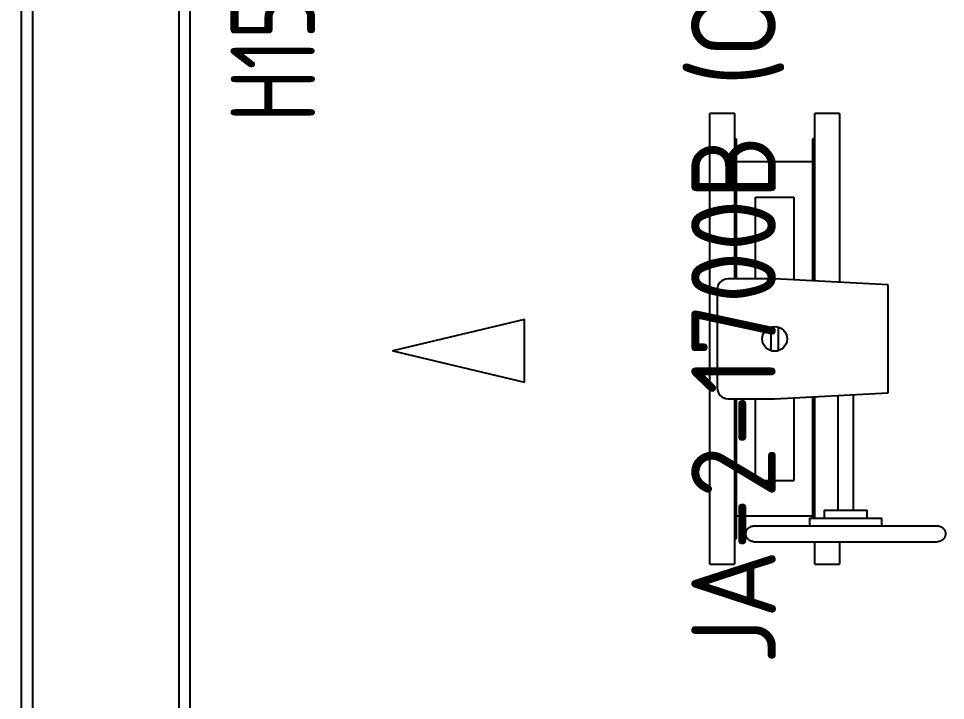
# Model space of a CAD drawing. Extents: x -181672 to 290600, y -29000 to 395522.
# Drawn here: x -7202 to -6380, y 36518 to 37123 of the extents above; entities that cross this region are included whole.
import ezdxf

# ---------------------------------------------------------------- set-up
doc = ezdxf.new("R2010")
doc.units = 0
doc.header["$LTSCALE"] = 10
for name, color, linetype in [('XFM7P20PCW$0$P-PCWR-20.7-P', 252, 'Continuous'), ('XFM7P20PCW$0$SH-LINE-130', 252, 'Continuous'), ('XFM7P20PCW$0$SH-TEXT', 252, 'Continuous')]:
    doc.layers.add(name, color=color, linetype=linetype)
doc.styles.add('XFM7P20PCW$0$aa-txt', font='isocp.shx', dxfattribs={"bigfont": 'chineset'})
doc.dimstyles.new('XFM7P20PCW$0$adim-5', dxfattribs={"dimscale": 10, "dimtxt": 0.25, "dimasz": 0.25, "dimexe": 0.1, "dimexo": 0.5, "dimgap": 0.15, "dimtad": 0, "dimdec": 4, "dimlfac": 5, "dimdsep": 46, "dimtxsty": 'XFM7P20PCW$0$aa-txt', "dimcen": 2.5, "dimclrd": 3, "dimclre": 3, "dimclrt": 256, "dimadec": 0, "dimazin": 0, "dimtfac": 1, "dimtdec": 4, "dimtmove": 0, "dimatfit": 3, "dimfxl": 1, "dimtolj": 1, "dimtzin": 0, "dimarcsym": 0})

# ---------------------------------------------------------------- blocks, each defined once
blk = doc.blocks.new('XFM7P20PCW$0$BV-250A-VP')
for p, q in [((166.79, 205.32), (166.93, 205.57)), ((166.93, 205.57), (167.07, 205.81)), ((167.07, 205.81), (167.22, 206.04)), ((167.22, 206.04), (167.39, 206.27)), ((167.39, 206.27), (167.56, 206.49)), ((167.56, 206.49), (167.74, 206.7)), ((167.74, 206.7), (167.93, 206.91)), ((167.93, 206.91), (168.12, 207.11)), ((168.12, 207.11), (168.33, 207.3)), ((168.33, 207.3), (168.54, 207.48)), ((168.54, 207.48), (168.76, 207.66)), ((168.76, 207.66), (168.99, 207.82)), ((168.99, 207.82), (169.22, 207.98)), ((169.22, 207.98), (169.46, 208.12)), ((169.46, 208.12), (169.7, 208.26)), ((169.7, 208.26), (169.95, 208.39)), ((169.95, 208.39), (170.2, 208.51)), ((170.2, 208.51), (170.46, 208.61)), ((170.46, 208.61), (170.73, 208.71)), ((170.73, 208.71), (170.99, 208.79)), ((170.99, 208.79), (171.26, 208.87)), ((171.26, 208.87), (171.54, 208.93)), ((171.54, 208.93), (171.81, 208.99)), ((171.81, 208.99), (172.09, 209.03)), ((172.09, 209.03), (172.37, 209.06)), ((172.37, 209.06), (172.64, 209.08)), ((172.64, 209.08), (172.92, 209.09)), ((172.92, 209.09), (173, 209.09)), ((173, 209.09), (173.28, 209.08)), ((173.28, 209.08), (173.56, 209.07)), ((173.56, 209.07), (173.84, 209.04)), ((173.84, 209.04), (174.12, 209)), ((174.12, 209), (174.39, 208.95)), ((174.39, 208.95), (174.66, 208.89)), ((174.66, 208.89), (174.93, 208.81)), ((174.93, 208.81), (175.2, 208.73)), ((175.2, 208.73), (175.47, 208.64)), ((175.47, 208.64), (175.73, 208.53)), ((175.73, 208.53), (175.98, 208.42)), ((175.98, 208.42), (176.23, 208.3)), ((176.23, 208.3), (176.48, 208.16)), ((176.48, 208.16), (176.72, 208.02)), ((176.72, 208.02), (176.95, 207.86)), ((176.95, 207.86), (177.18, 207.7)), ((177.18, 207.7), (177.4, 207.53)), ((177.4, 207.53), (177.62, 207.35)), ((177.62, 207.35), (177.82, 207.16)), ((177.82, 207.16), (178.02, 206.96)), ((178.02, 206.96), (178.21, 206.76)), ((178.21, 206.76), (178.4, 206.55)), ((178.4, 206.55), (178.57, 206.33)), ((178.57, 206.33), (178.73, 206.1)), ((178.73, 206.1), (178.89, 205.87)), ((178.89, 205.87), (179.04, 205.63)), ((179.04, 205.63), (179.17, 205.39)), ((166, 202.09), (166.01, 202.37)), ((166, 39.09), (166, 202.07)), ((166.01, 202.37), (166.02, 202.65)), ((166.02, 202.65), (166.05, 202.93)), ((166.05, 202.93), (166.09, 203.2)), ((166.09, 203.2), (166.14, 203.48)), ((166.14, 203.48), (166.2, 203.75)), ((166.2, 203.75), (166.27, 204.02)), ((166.27, 204.02), (166.36, 204.29)), ((166.36, 204.29), (166.45, 204.55)), ((166.45, 204.55), (166.55, 204.81)), ((166.55, 204.81), (166.67, 205.07)), ((166.67, 205.07), (166.79, 205.32)), ((179.17, 205.39), (179.3, 205.14)), ((179.3, 205.14), (179.42, 204.88)), ((179.42, 204.88), (179.52, 204.62)), ((179.52, 204.62), (179.62, 204.36)), ((179.62, 204.36), (179.71, 204.09)), ((179.71, 204.09), (179.78, 203.82)), ((179.78, 203.82), (179.85, 203.55)), ((179.85, 203.55), (179.9, 203.28)), ((179.9, 203.28), (179.94, 203)), ((179.94, 203), (179.97, 202.72)), ((179.97, 202.72), (179.99, 202.44)), ((179.99, 202.44), (180, 202.16)), ((180, 202.16), (180, 202.09)), ((180, 39.09), (180, 202.07)), ((-47.82, 158.39), (-53.13, 57.59)), ((47.82, 158.39), (-47.82, 158.39)), ((53.13, 57.59), (47.82, 158.39)), ((166, 152.59), (159, 152.59)), ((159, 88.59), (159, 152.59)), ((159, 139.79), (152, 139.79)), ((152, 101.39), (152, 139.79)), ((152, 127.59), (49.44, 127.59)), ((-200, 115.18), (-200, 93.18)), ((-200, 115.18), (-50.13, 115.18)), ((180.14, 115.18), (200, 115.18)), ((200, 93.18), (200, 115.18)), ((50.18, 113.59), (152, 113.59)), ((152, 101.39), (159, 101.39)), ((-51.29, 93.18), (-200, 93.18)), ((-177.5, 93.18), (-177.5, 91.59)), ((-51.38, 91.59), (-177.5, 91.59)), ((-157, 91.59), (-157, 23.59)), ((159.04, 93.18), (51.29, 93.18)), ((159.12, 91.59), (51.38, 91.59)), ((157, 23.59), (157, 91.59)), ((200, 93.18), (180.08, 93.18)), ((159, 88.59), (166, 88.59)), ((-125.6, 74.59), (-52.23, 74.59)), ((-125.6, 40.59), (-125.6, 74.59)), ((52.23, 74.59), (125.6, 74.59)), ((125.6, 40.59), (125.6, 74.59)), ((-53.13, 57.59), (-53.13, 16.15)), ((10.49, 60.89), (-10.49, 60.89)), ((53.13, 16.15), (53.13, 57.59)), ((-10.49, 54.29), (10.49, 54.29)), ((-53.13, 40.59), (-125.6, 40.59)), ((125.6, 40.59), (53.13, 40.59)), ((166, 39.01), (166, 39.09)), ((166.01, 38.73), (166, 39.01)), ((166.03, 38.45), (166.01, 38.73)), ((166.06, 38.17), (166.03, 38.45)), ((166.1, 37.9), (166.06, 38.17)), ((166.15, 37.62), (166.1, 37.9)), ((166.22, 37.35), (166.15, 37.62)), ((166.29, 37.08), (166.22, 37.35)), ((166.38, 36.81), (166.29, 37.08)), ((166.48, 36.55), (166.38, 36.81)), ((166.58, 36.29), (166.48, 36.55)), ((166.7, 36.04), (166.58, 36.29)), ((166.83, 35.79), (166.7, 36.04)), ((166.96, 35.54), (166.83, 35.79)), ((167.11, 35.31), (166.96, 35.54)), ((167.27, 35.07), (167.11, 35.31)), ((167.43, 34.85), (167.27, 35.07)), ((167.6, 34.63), (167.43, 34.85)), ((167.79, 34.42), (167.6, 34.63)), ((167.98, 34.21), (167.79, 34.42)), ((168.18, 34.01), (167.98, 34.21)), ((168.38, 33.82), (168.18, 34.01)), ((168.6, 33.64), (168.38, 33.82)), ((168.82, 33.47), (168.6, 33.64)), ((169.05, 33.31), (168.82, 33.47)), ((169.28, 33.16), (169.05, 33.31)), ((169.52, 33.01), (169.28, 33.16)), ((169.77, 32.88), (169.52, 33.01)), ((176.3, 32.91), (176.05, 32.79)), ((176.54, 33.05), (176.3, 32.91)), ((176.78, 33.2), (176.54, 33.05)), ((177.01, 33.35), (176.78, 33.2)), ((177.24, 33.52), (177.01, 33.35)), ((177.46, 33.69), (177.24, 33.52)), ((177.67, 33.87), (177.46, 33.69)), ((177.88, 34.07), (177.67, 33.87)), ((178.07, 34.27), (177.88, 34.07)), ((178.26, 34.47), (178.07, 34.27)), ((178.44, 34.69), (178.26, 34.47)), ((178.61, 34.91), (178.44, 34.69)), ((178.78, 35.14), (178.61, 34.91)), ((178.93, 35.37), (178.78, 35.14)), ((179.07, 35.61), (178.93, 35.37)), ((179.21, 35.86), (179.07, 35.61)), ((179.33, 36.11), (179.21, 35.86)), ((179.45, 36.36), (179.33, 36.11)), ((179.55, 36.62), (179.45, 36.36)), ((179.64, 36.89), (179.55, 36.62)), ((179.73, 37.15), (179.64, 36.89)), ((179.8, 37.42), (179.73, 37.15)), ((179.86, 37.7), (179.8, 37.42)), ((179.91, 37.97), (179.86, 37.7)), ((179.95, 38.25), (179.91, 37.97)), ((179.98, 38.53), (179.95, 38.25)), ((179.99, 38.81), (179.98, 38.53)), ((180, 39.09), (179.99, 38.81)), ((170.02, 32.75), (169.77, 32.88)), ((170.27, 32.64), (170.02, 32.75)), ((170.53, 32.54), (170.27, 32.64)), ((170.8, 32.44), (170.53, 32.54)), ((171.07, 32.36), (170.8, 32.44)), ((171.34, 32.29), (171.07, 32.36)), ((171.61, 32.23), (171.34, 32.29)), ((171.88, 32.18), (171.61, 32.23)), ((172.16, 32.14), (171.88, 32.18)), ((172.44, 32.11), (172.16, 32.14)), ((172.72, 32.09), (172.44, 32.11)), ((173, 32.09), (172.72, 32.09)), ((173.08, 32.09), (173, 32.09)), ((173.36, 32.1), (173.08, 32.09)), ((173.63, 32.12), (173.36, 32.1)), ((173.91, 32.15), (173.63, 32.12)), ((174.19, 32.19), (173.91, 32.15)), ((174.46, 32.24), (174.19, 32.19)), ((174.74, 32.31), (174.46, 32.24)), ((175.01, 32.38), (174.74, 32.31)), ((175.27, 32.47), (175.01, 32.38)), ((175.54, 32.56), (175.27, 32.47)), ((175.8, 32.67), (175.54, 32.56)), ((176.05, 32.79), (175.8, 32.67)), ((-200, 22), (-200, 0)), ((-200, 22), (-53.15, 22)), ((-177.5, 23.59), (-177.5, 22)), ((-177.5, 23.59), (-53.18, 23.59)), ((53.15, 22), (200, 22)), ((53.18, 23.59), (177.5, 23.59)), ((177.5, 22), (177.5, 23.59)), ((200, 0), (200, 22)), ((200, 0), (-200, 0)), ((-43.57, 6.59), (43.57, 6.59))]:
    blk.add_line(p, q)
blk.add_circle((0, 57.59), 11)
for centre, start, end in [((-43.57, 16.15), 180, 270), ((43.57, 16.15), 270, 0)]:
    blk.add_arc(centre, 9.56, start, end)
blk = doc.blocks.new('XFM7P20PCW$0$A$Cd4ff1465')
at = {"layer": 'XFM7P20PCW$0$SH-LINE-130', "ltscale": 0.1}
blk.add_lwpolyline([(214.699, 93.243), (214.699, 88.243), (312.032, 88.243), (312.032, 93.243)], close=True, dxfattribs=at)
at = {"layer": 'XFM7P20PCW$0$SH-LINE-130'}
blk.add_lwpolyline([(214.699, 88.576), (312.032, 88.576), (312.032, 92.91), (214.699, 92.91)], close=True, dxfattribs=at)
at = {"layer": 'XFM7P20PCW$0$SH-TEXT', "style": 'XFM7P20PCW$0$aa-txt', "width": 0.8}
blk.add_text('H150x150x7x10', height=2.5, dxfattribs=at).set_placement((254.4, 84.556))
at = {"layer": 'XFM7P20PCW$0$SH-TEXT', "insert": (232.191, 70.686), "char_height": 2.5, "attachment_point": 7, "style": 'XFM7P20PCW$0$aa-txt'}
blk.add_mtext('JSC JA-2-1700B (OR EQUAL)', dxfattribs=at)
at = {"layer": 'XFM7P20PCW$0$SH-TEXT', "annotation_type": 0, "has_hookline": 1, "hookline_direction": 0, "horizontal_direction": (-1, 0, 0)}
for points in [[(308.541, 84.092), (299.363, 98.788), (296.863, 98.788)], [(309.708, 78.949), (301.433, 67.751), (298.933, 67.751)]]:
    blk.add_leader(points, dimstyle='XFM7P20PCW$0$adim-5', dxfattribs=at)
at = {"layer": 'XFM7P20PCW$0$SH-TEXT', "annotation_type": 0, "has_hookline": 1, "hookline_direction": 0}
for points in [[(220.013, 83.349), (229.191, 72.277), (231.691, 72.277)], [(217.65, 78.949), (225.926, 67.751), (228.426, 67.751)]]:
    blk.add_leader(points, dimstyle='XFM7P20PCW$0$adim-5', dxfattribs=at)
blk = doc.blocks.new('XFM7P20PCW')
at = {"layer": 'XFM7P20PCW$0$P-PCWR-20.7-P'}
blk.add_lwpolyline([(-6753.212, 36800.26498), (-6753.212, 36855.96009), (-6869.87537, 36828.11254), (-6869.87537, 36828.11254)], close=True, dxfattribs=at)
at = {"xscale": 30, "yscale": 30, "zscale": 30, "rotation": 90}
blk.add_blockref('XFM7P20PCW$0$A$Cd4ff1465', (-4402.30053, 29399.02815), dxfattribs=at)
at = {"layer": 'XFM7P20PCW$0$P-PCWR-20.7-P', "rotation": 270}
blk.add_blockref('XFM7P20PCW$0$BV-250A-VP', (-6588.8938, 36838.65509), dxfattribs=at)

msp = doc.modelspace()

# ---------------------------------------------------------------- block references
msp.add_blockref('XFM7P20PCW', (0, 0))

doc.saveas('drawing.dxf')
